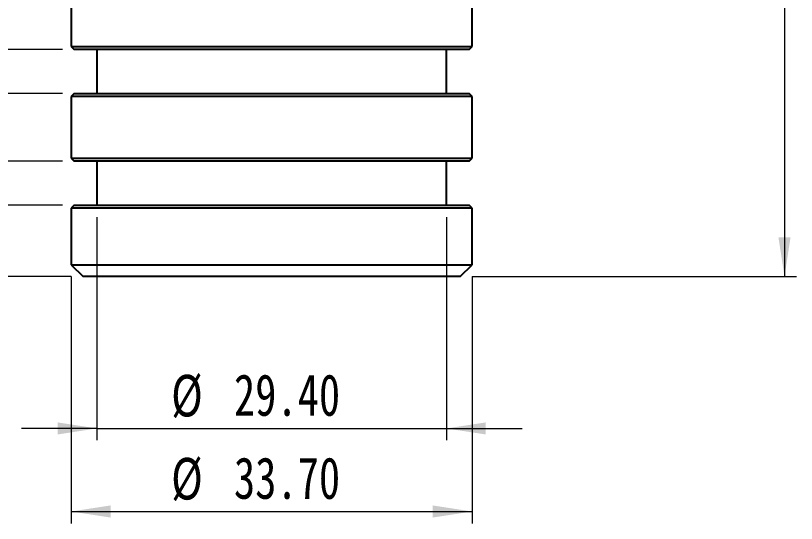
# Model space of a CAD drawing. Header units: millimetres. Extents: x 18 to 361, y 95 to 272.
# Drawn here: x 59 to 124.6, y 94.8 to 137.5 of the extents above; entities that cross this region are included whole.
import ezdxf

# ---------------------------------------------------------------- set-up
doc = ezdxf.new("R2010")
doc.units = ezdxf.units.MM
doc.styles.add('SLDTEXTSTYLE0', font='TXT', dxfattribs={"width": 0.75})
doc.dimstyles.new('SLDDIMSTYLE0', dxfattribs={"dimtxt": 3.5, "dimasz": 3.302, "dimexe": 0, "dimexo": 0.0625, "dimgap": 0.875, "dimtad": 1, "dimrnd": 1e-09, "dimzin": 4, "dimdsep": 46, "dimtxsty": 'SLDTEXTSTYLE0', "dimsah": 1, "dimcen": 0.09, "dimadec": 0, "dimazin": 1, "dimtfac": 1, "dimtmove": 0, "dimatfit": 0, "dimfxl": 0, "dimfrac": 2, "dimtolj": 1, "dimtzin": 12, "dimarcsym": 0})
doc.dimstyles.new('SLDDIMSTYLE1', dxfattribs={"dimtxt": 3.5, "dimasz": 3.302, "dimexe": 0, "dimexo": 0.0625, "dimgap": 0.875, "dimtad": 1, "dimrnd": 1e-09, "dimzin": 4, "dimdsep": 46, "dimtxsty": 'SLDTEXTSTYLE0', "dimsah": 1, "dimcen": 0.09, "dimadec": 0, "dimazin": 1, "dimtfac": 1, "dimtofl": 0, "dimtmove": 0, "dimatfit": 3, "dimfxl": 0, "dimfrac": 2, "dimtolj": 1, "dimtzin": 12, "dimarcsym": 0})

# ---------------------------------------------------------------- blocks, each defined once
blk = doc.blocks.new('_D_1')
at = {"color": 7, "linetype": 'Continuous', "lineweight": 0}
for p, q in [((63.661, 115.589), (63.661, 94.833)), ((97.361, 115.589), (97.361, 94.833)), ((63.661, 95.833), (97.361, 95.833))]:
    blk.add_line(p, q, dxfattribs=at)
at = {"color": 7, "linetype": 'Continuous', "lineweight": 18}
for points in [[(63.661, 95.833), (66.963, 95.325), (66.963, 96.341)], [(97.361, 95.833), (94.059, 96.341), (94.059, 95.325)]]:
    blk.add_solid(points, dxfattribs=at)
at = {"color": 7, "linetype": 'Continuous', "lineweight": 18, "char_height": 3.5, "attachment_point": 1, "style": 'SLDTEXTSTYLE0'}
for s, insert in [('%%c', (72.06, 100.345)), ('33.70', (77.339, 100.398))]:
    blk.add_mtext(s, dxfattribs=dict(at, insert=insert))
blk = doc.blocks.new('_D_2')
at = {"color": 7, "linetype": 'Continuous', "lineweight": 0}
for p, q in [((65.811, 120.589), (65.811, 101.819)), ((95.211, 120.589), (95.211, 101.819)), ((65.811, 102.819), (59.461, 102.819)), ((65.811, 102.819), (95.211, 102.819)), ((95.211, 102.819), (101.561, 102.819))]:
    blk.add_line(p, q, dxfattribs=at)
at = {"color": 7, "linetype": 'Continuous', "lineweight": 18}
for points in [[(65.811, 102.819), (62.509, 103.327), (62.509, 102.311)], [(95.211, 102.819), (98.513, 102.311), (98.513, 103.327)]]:
    blk.add_solid(points, dxfattribs=at)
at = {"color": 7, "linetype": 'Continuous', "lineweight": 18, "char_height": 3.5, "attachment_point": 1, "style": 'SLDTEXTSTYLE0'}
for s, insert in [('%%c', (72.06, 107.331)), ('29.40', (77.339, 107.384))]:
    blk.add_mtext(s, dxfattribs=dict(at, insert=insert))
blk = doc.blocks.new('_D_3')
at = {"color": 7, "linetype": 'Continuous', "lineweight": 0}
for p, q in [((50.608, 121.589), (50.608, 127.939)), ((62.911, 121.589), (49.608, 121.589)), ((50.608, 115.589), (50.608, 121.589)), ((63.661, 115.589), (49.608, 115.589)), ((50.608, 115.589), (50.608, 110.999))]:
    blk.add_line(p, q, dxfattribs=at)
at = {"color": 7, "linetype": 'Continuous', "lineweight": 18}
for points in [[(50.608, 121.589), (51.116, 124.891), (50.1, 124.891)], [(50.608, 115.589), (50.1, 112.287), (51.116, 112.287)]]:
    blk.add_solid(points, dxfattribs=at)
at = {"color": 7, "linetype": 'Continuous', "lineweight": 18, "insert": (46.096, 110.999), "char_height": 3.5, "attachment_point": 1, "rotation": 90, "style": 'SLDTEXTSTYLE0'}
blk.add_mtext('6.00', dxfattribs=at)
blk = doc.blocks.new('_D_4')
at = {"color": 7, "linetype": 'Continuous', "lineweight": 0}
for p, q in [((43.346, 125.289), (43.346, 131.639)), ((62.911, 125.289), (42.346, 125.289)), ((43.346, 121.589), (43.346, 125.289)), ((62.911, 121.589), (42.346, 121.589)), ((43.346, 121.589), (43.346, 116.051))]:
    blk.add_line(p, q, dxfattribs=at)
at = {"color": 7, "linetype": 'Continuous', "lineweight": 18}
for points in [[(43.346, 125.289), (43.854, 128.591), (42.838, 128.591)], [(43.346, 121.589), (42.838, 118.287), (43.854, 118.287)]]:
    blk.add_solid(points, dxfattribs=at)
at = {"color": 7, "linetype": 'Continuous', "lineweight": 18, "insert": (38.834, 116.051), "char_height": 3.5, "attachment_point": 1, "rotation": 90, "style": 'SLDTEXTSTYLE0'}
blk.add_mtext('3.70', dxfattribs=at)
blk = doc.blocks.new('_D_5')
at = {"color": 7, "linetype": 'Continuous', "lineweight": 0}
for p, q in [((35.661, 130.989), (35.661, 137.339)), ((62.911, 130.989), (34.661, 130.989)), ((35.661, 125.289), (35.661, 130.989)), ((62.911, 125.289), (34.661, 125.289)), ((35.661, 125.289), (35.661, 118.939))]:
    blk.add_line(p, q, dxfattribs=at)
at = {"color": 7, "linetype": 'Continuous', "lineweight": 18}
for points in [[(35.661, 130.989), (36.169, 134.291), (35.153, 134.291)], [(35.661, 125.289), (35.153, 121.987), (36.169, 121.987)]]:
    blk.add_solid(points, dxfattribs=at)
at = {"color": 7, "linetype": 'Continuous', "lineweight": 18, "insert": (31.15, 124.703), "char_height": 3.5, "attachment_point": 1, "rotation": 90, "style": 'SLDTEXTSTYLE0'}
blk.add_mtext('5.70', dxfattribs=at)
blk = doc.blocks.new('_D_6')
at = {"color": 7, "linetype": 'Continuous', "lineweight": 0}
for p, q in [((29.661, 140.389), (29.661, 146.739)), ((62.911, 140.389), (28.661, 140.389)), ((29.661, 134.689), (29.661, 140.389)), ((62.911, 134.689), (28.661, 134.689)), ((29.661, 134.689), (29.661, 128.339))]:
    blk.add_line(p, q, dxfattribs=at)
at = {"color": 7, "linetype": 'Continuous', "lineweight": 18}
for points in [[(29.661, 140.389), (30.169, 143.691), (29.153, 143.691)], [(29.661, 134.689), (29.153, 131.387), (30.169, 131.387)]]:
    blk.add_solid(points, dxfattribs=at)
at = {"color": 7, "linetype": 'Continuous', "lineweight": 18, "insert": (25.15, 132.701), "char_height": 3.5, "attachment_point": 1, "rotation": 90, "style": 'SLDTEXTSTYLE0'}
blk.add_mtext('5.70', dxfattribs=at)
blk = doc.blocks.new('_D_11')
at = {"color": 7, "linetype": 'Continuous', "lineweight": 0}
for p, q in [((93.011, 175.589), (124.632, 175.589)), ((123.632, 175.589), (123.632, 115.589)), ((97.361, 115.589), (124.632, 115.589))]:
    blk.add_line(p, q, dxfattribs=at)
at = {"color": 7, "linetype": 'Continuous', "lineweight": 18}
for points in [[(123.632, 175.589), (123.124, 172.287), (124.14, 172.287)], [(123.632, 115.589), (124.14, 118.891), (123.124, 118.891)]]:
    blk.add_solid(points, dxfattribs=at)
at = {"color": 7, "linetype": 'Continuous', "lineweight": 18, "insert": (119.12, 141.795), "char_height": 3.5, "attachment_point": 1, "rotation": 90, "style": 'SLDTEXTSTYLE0'}
blk.add_mtext('60.00', dxfattribs=at)

msp = doc.modelspace()

# ---------------------------------------------------------------- linework, layer by layer
at = {"color": 7, "linetype": 'Continuous', "lineweight": 25}
for p, q in [((63.661, 140.139), (63.661, 134.939)), ((97.361, 134.939), (97.361, 140.139)), ((63.661, 134.939), (63.911, 134.689)), ((63.661, 134.939), (97.361, 134.939)), ((97.111, 134.689), (63.911, 134.689)), ((65.811, 134.689), (65.811, 130.989)), ((95.211, 130.989), (95.211, 134.689)), ((97.111, 134.689), (97.361, 134.939)), ((63.911, 130.989), (63.661, 130.739)), ((63.661, 130.739), (63.661, 125.539)), ((97.361, 130.739), (63.661, 130.739)), ((63.911, 130.989), (97.111, 130.989)), ((97.361, 130.739), (97.111, 130.989)), ((97.361, 125.539), (97.361, 130.739)), ((63.661, 125.539), (63.911, 125.289)), ((63.661, 125.539), (97.361, 125.539)), ((97.111, 125.289), (97.361, 125.539)), ((97.111, 125.289), (63.911, 125.289)), ((65.811, 125.289), (65.811, 121.589)), ((95.211, 121.589), (95.211, 125.289)), ((63.911, 121.589), (63.661, 121.339)), ((63.911, 121.589), (97.111, 121.589)), ((97.361, 121.339), (97.111, 121.589)), ((63.661, 121.339), (63.661, 116.589)), ((97.361, 121.339), (63.661, 121.339)), ((97.361, 116.589), (97.361, 121.339)), ((63.661, 116.589), (64.661, 115.589)), ((63.661, 116.589), (97.361, 116.589)), ((96.361, 115.589), (97.361, 116.589)), ((96.361, 115.589), (64.661, 115.589))]:
    msp.add_line(p, q, dxfattribs=at)

# ---------------------------------------------------------------- dimensions: what is measured, and where the dimension line sits
at = {"color": 7, "linetype": 'Continuous', "lineweight": 18}
for base, p1, p2, dimstyle, picture, middle in [((123.632, 115.589), (92.011, 175.589), (96.361, 115.589), 'SLDDIMSTYLE1', '_D_11', (123.632, 147.614)), ((29.661, 140.389), (63.911, 134.689), (63.911, 140.389), 'SLDDIMSTYLE0', '_D_6', (29.661, 137.226)), ((35.661, 130.989), (63.911, 125.289), (63.911, 130.989), 'SLDDIMSTYLE0', '_D_5', (35.661, 129.229)), ((43.346, 125.289), (63.911, 121.589), (63.911, 125.289), 'SLDDIMSTYLE0', '_D_4', (43.346, 120.577)), ((50.608, 121.589), (64.661, 115.589), (63.911, 121.589), 'SLDDIMSTYLE0', '_D_3', (50.608, 115.525))]:
    dim = msp.add_linear_dim(base=base, p1=p1, p2=p2, angle=90, dimstyle=dimstyle, dxfattribs=at)
    dim.commit()
    dim.dimension.update_dxf_attribs({"geometry": picture, "text_midpoint": middle, "dimtype": 160})
for base, p1, p2, dimstyle, picture, middle in [((95.211, 102.819), (65.811, 121.589), (95.211, 121.589), 'SLDDIMSTYLE0', '_D_2', (80.518, 102.819)), ((97.361, 95.833), (63.661, 116.589), (97.361, 116.589), 'SLDDIMSTYLE1', '_D_1', (80.518, 95.833))]:
    dim = msp.add_linear_dim(base=base, p1=p1, p2=p2, text='%%c<>', dimstyle=dimstyle, dxfattribs=at)
    dim.commit()
    dim.dimension.update_dxf_attribs({"geometry": picture, "text_midpoint": middle, "dimtype": 160})

doc.saveas('drawing.dxf')
